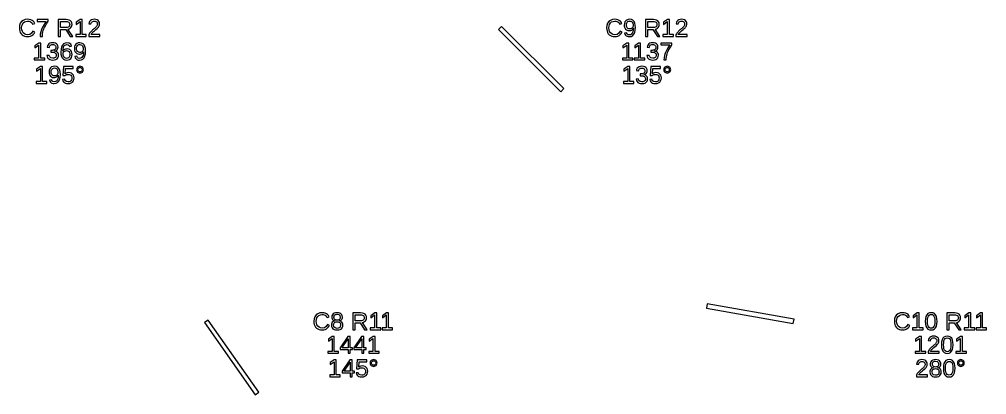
# Model space of a CAD drawing. Extents: x 195 to 2890, y 70 to 1529.
# Drawn here: x 860.3 to 1189.7, y 1075 to 1203 of the extents above; entities that cross this region are included whole.
import ezdxf

# ---------------------------------------------------------------- set-up
doc = ezdxf.new("R2010")
doc.units = 0
doc.layers.get('0').update_dxf_attribs({"linetype": 'CONTINUOUS'})

msp = doc.modelspace()

# ---------------------------------------------------------------- linework, layer by layer
for points in [[(863.632, 1197.09), (864.128, 1197.22), (864.578, 1197.44), (864.973, 1197.73), (865.305, 1198.11), (865.573, 1198.56), (864.938, 1198.88), (864.467, 1198.22), (863.864, 1197.82), (863.127, 1197.69), (862.544, 1197.76), (862.047, 1197.97), (861.636, 1198.33), (861.33, 1198.8), (861.146, 1199.37), (861.085, 1200.02), (861.144, 1200.68), (861.32, 1201.24), (861.614, 1201.7), (862.013, 1202.04), (862.507, 1202.25), (863.095, 1202.32), (863.481, 1202.29), (863.83, 1202.2), (864.143, 1202.05), (864.41, 1201.85), (864.624, 1201.59), (864.783, 1201.29), (865.52, 1201.53), (865.291, 1201.96), (864.99, 1202.31), (864.617, 1202.59), (864.174, 1202.79), (863.664, 1202.91), (863.087, 1202.95), (862.277, 1202.86), (861.593, 1202.6), (861.036, 1202.17), (860.625, 1201.59), (860.378, 1200.87), (860.296, 1200.02), (860.332, 1199.44), (860.443, 1198.91), (860.627, 1198.44), (860.882, 1198.03), (861.203, 1197.68), (861.591, 1197.41), (862.039, 1197.21), (862.539, 1197.09), (863.091, 1197.05)], [(868.161, 1197.65), (868.221, 1198.17), (868.322, 1198.67), (868.462, 1199.16), (868.643, 1199.66), (868.865, 1200.17), (869.164, 1200.74), (869.577, 1201.44), (870.106, 1202.27), (870.106, 1202.86), (866.318, 1202.86), (866.318, 1202.24), (869.398, 1202.24), (868.74, 1201.23), (868.221, 1200.3), (867.841, 1199.44), (867.583, 1198.65), (867.427, 1197.88), (867.376, 1197.13), (868.14, 1197.13)], [(874.301, 1199.51), (876.087, 1199.51), (877.576, 1197.13), (878.472, 1197.13), (876.844, 1199.6), (877.249, 1199.71), (877.592, 1199.9), (877.871, 1200.15), (878.078, 1200.46), (878.202, 1200.82), (878.244, 1201.22), (878.185, 1201.7), (878.009, 1202.1), (877.717, 1202.43), (877.316, 1202.67), (876.818, 1202.82), (876.221, 1202.86), (873.524, 1202.86), (873.524, 1197.13), (874.301, 1197.13)], [(883.086, 1197.75), (881.69, 1197.75), (881.69, 1202.86), (881.015, 1202.86), (879.66, 1201.93), (879.66, 1201.24), (880.954, 1202.16), (880.954, 1197.75), (879.493, 1197.75), (879.493, 1197.13), (883.086, 1197.13)], [(887.708, 1197.75), (884.718, 1197.75), (884.816, 1197.95), (884.949, 1198.14), (885.116, 1198.35), (885.322, 1198.56), (885.57, 1198.79), (885.861, 1199.04), (886.367, 1199.46), (886.751, 1199.8), (887.012, 1200.06), (887.197, 1200.28), (887.348, 1200.5), (887.466, 1200.72), (887.551, 1200.94), (887.602, 1201.16), (887.619, 1201.38), (887.567, 1201.84), (887.412, 1202.23), (887.153, 1202.54), (886.798, 1202.77), (886.354, 1202.9), (885.82, 1202.95), (885.326, 1202.9), (884.895, 1202.77), (884.528, 1202.54), (884.24, 1202.24), (884.046, 1201.88), (883.945, 1201.45), (884.693, 1201.38), (884.756, 1201.66), (884.875, 1201.9), (885.049, 1202.09), (885.27, 1202.23), (885.527, 1202.32), (885.82, 1202.35), (886.125, 1202.32), (886.381, 1202.23), (886.589, 1202.09), (886.743, 1201.89), (886.835, 1201.65), (886.866, 1201.35), (886.848, 1201.13), (886.795, 1200.92), (886.705, 1200.73), (886.587, 1200.55), (886.447, 1200.37), (886.284, 1200.2), (886.104, 1200.03), (885.909, 1199.86), (885.7, 1199.69), (885.484, 1199.52), (885.266, 1199.34), (885.047, 1199.15), (884.831, 1198.94), (884.621, 1198.72), (884.419, 1198.49), (884.229, 1198.23), (884.061, 1197.95), (883.912, 1197.65), (883.912, 1197.13), (887.708, 1197.13)], [(1063.63, 1197.09), (1064.13, 1197.22), (1064.58, 1197.44), (1064.97, 1197.73), (1065.3, 1198.11), (1065.57, 1198.56), (1064.94, 1198.88), (1064.47, 1198.22), (1063.86, 1197.82), (1063.13, 1197.69), (1062.54, 1197.76), (1062.05, 1197.97), (1061.64, 1198.33), (1061.33, 1198.8), (1061.15, 1199.37), (1061.08, 1200.02), (1061.14, 1200.68), (1061.32, 1201.24), (1061.61, 1201.7), (1062.01, 1202.04), (1062.51, 1202.25), (1063.09, 1202.32), (1063.48, 1202.29), (1063.83, 1202.2), (1064.14, 1202.05), (1064.41, 1201.85), (1064.62, 1201.59), (1064.78, 1201.29), (1065.52, 1201.53), (1065.29, 1201.96), (1064.99, 1202.31), (1064.62, 1202.59), (1064.17, 1202.79), (1063.66, 1202.91), (1063.09, 1202.95), (1062.28, 1202.86), (1061.59, 1202.6), (1061.04, 1202.17), (1060.62, 1201.59), (1060.38, 1200.87), (1060.3, 1200.02), (1060.33, 1199.44), (1060.44, 1198.91), (1060.63, 1198.44), (1060.88, 1198.03), (1061.2, 1197.68), (1061.59, 1197.41), (1062.04, 1197.21), (1062.54, 1197.09), (1063.09, 1197.05)], [(1068.67, 1197.14), (1069.18, 1197.4), (1069.59, 1197.84), (1069.89, 1198.45), (1070.07, 1199.21), (1070.13, 1200.11), (1070.08, 1200.98), (1069.91, 1201.69), (1069.64, 1202.24), (1069.26, 1202.64), (1068.78, 1202.87), (1068.19, 1202.95), (1067.63, 1202.89), (1067.17, 1202.72), (1066.79, 1202.44), (1066.51, 1202.05), (1066.34, 1201.58), (1066.28, 1201.02), (1066.33, 1200.48), (1066.49, 1200.01), (1066.74, 1199.62), (1067.09, 1199.32), (1067.5, 1199.15), (1067.98, 1199.09), (1068.29, 1199.11), (1068.58, 1199.19), (1068.85, 1199.31), (1069.09, 1199.47), (1069.27, 1199.67), (1069.41, 1199.9), (1069.36, 1199.23), (1069.24, 1198.67), (1069.04, 1198.23), (1068.78, 1197.9), (1068.46, 1197.71), (1068.07, 1197.64), (1067.63, 1197.72), (1067.3, 1197.96), (1067.1, 1198.36), (1066.4, 1198.25), (1066.54, 1197.86), (1066.73, 1197.56), (1066.98, 1197.33), (1067.28, 1197.18), (1067.64, 1197.08), (1068.06, 1197.05)], [(1074.3, 1199.51), (1076.09, 1199.51), (1077.58, 1197.13), (1078.47, 1197.13), (1076.84, 1199.6), (1077.25, 1199.71), (1077.59, 1199.9), (1077.87, 1200.15), (1078.08, 1200.46), (1078.2, 1200.82), (1078.24, 1201.22), (1078.19, 1201.7), (1078.01, 1202.1), (1077.72, 1202.43), (1077.32, 1202.67), (1076.82, 1202.82), (1076.22, 1202.86), (1073.52, 1202.86), (1073.52, 1197.13), (1074.3, 1197.13)], [(1083.09, 1197.75), (1081.69, 1197.75), (1081.69, 1202.86), (1081.01, 1202.86), (1079.66, 1201.93), (1079.66, 1201.24), (1080.95, 1202.16), (1080.95, 1197.75), (1079.49, 1197.75), (1079.49, 1197.13), (1083.09, 1197.13)], [(1087.71, 1197.75), (1084.72, 1197.75), (1084.82, 1197.95), (1084.95, 1198.14), (1085.12, 1198.35), (1085.32, 1198.56), (1085.57, 1198.79), (1085.86, 1199.04), (1086.37, 1199.46), (1086.75, 1199.8), (1087.01, 1200.06), (1087.2, 1200.28), (1087.35, 1200.5), (1087.47, 1200.72), (1087.55, 1200.94), (1087.6, 1201.16), (1087.62, 1201.38), (1087.57, 1201.84), (1087.41, 1202.23), (1087.15, 1202.54), (1086.8, 1202.77), (1086.35, 1202.9), (1085.82, 1202.95), (1085.33, 1202.9), (1084.9, 1202.77), (1084.53, 1202.54), (1084.24, 1202.24), (1084.05, 1201.88), (1083.94, 1201.45), (1084.69, 1201.38), (1084.76, 1201.66), (1084.87, 1201.9), (1085.05, 1202.09), (1085.27, 1202.23), (1085.53, 1202.32), (1085.82, 1202.35), (1086.12, 1202.32), (1086.38, 1202.23), (1086.59, 1202.09), (1086.74, 1201.89), (1086.84, 1201.65), (1086.87, 1201.35), (1086.85, 1201.13), (1086.79, 1200.92), (1086.71, 1200.73), (1086.59, 1200.55), (1086.45, 1200.37), (1086.28, 1200.2), (1086.1, 1200.03), (1085.91, 1199.86), (1085.7, 1199.69), (1085.48, 1199.52), (1085.27, 1199.34), (1085.05, 1199.15), (1084.83, 1198.94), (1084.62, 1198.72), (1084.42, 1198.49), (1084.23, 1198.23), (1084.06, 1197.95), (1083.91, 1197.65), (1083.91, 1197.13), (1087.71, 1197.13)], [(874.301, 1200.13), (874.301, 1202.24), (876.144, 1202.24), (876.537, 1202.21), (876.863, 1202.13), (877.123, 1201.98), (877.311, 1201.78), (877.425, 1201.52), (877.462, 1201.22), (877.425, 1200.9), (877.313, 1200.63), (877.127, 1200.41), (876.872, 1200.25), (876.555, 1200.16), (876.177, 1200.13)], [(1045.74, 1179.32), (1024.53, 1200.53), (1023.47, 1199.47), (1044.68, 1178.26)], [(1067.83, 1199.71), (1067.56, 1199.83), (1067.33, 1200.03), (1067.16, 1200.3), (1067.06, 1200.63), (1067.03, 1201.02), (1067.06, 1201.4), (1067.16, 1201.73), (1067.33, 1202), (1067.56, 1202.2), (1067.84, 1202.32), (1068.16, 1202.36), (1068.5, 1202.31), (1068.78, 1202.17), (1069.02, 1201.93), (1069.19, 1201.62), (1069.3, 1201.25), (1069.33, 1200.82), (1069.32, 1200.6), (1069.26, 1200.4), (1069.18, 1200.22), (1069.06, 1200.06), (1068.92, 1199.92), (1068.75, 1199.81), (1068.56, 1199.73), (1068.36, 1199.68), (1068.16, 1199.67)], [(1074.3, 1200.13), (1074.3, 1202.24), (1076.14, 1202.24), (1076.54, 1202.21), (1076.86, 1202.13), (1077.12, 1201.98), (1077.31, 1201.78), (1077.42, 1201.52), (1077.46, 1201.22), (1077.43, 1200.9), (1077.31, 1200.63), (1077.13, 1200.41), (1076.87, 1200.25), (1076.56, 1200.16), (1076.18, 1200.13)], [(868.958, 1189.75), (867.563, 1189.75), (867.563, 1194.86), (866.887, 1194.86), (865.532, 1193.93), (865.532, 1193.24), (866.826, 1194.16), (866.826, 1189.75), (865.366, 1189.75), (865.366, 1189.13), (868.958, 1189.13)], [(872.265, 1189.1), (872.745, 1189.24), (873.129, 1189.49), (873.409, 1189.82), (873.577, 1190.23), (873.634, 1190.71), (873.594, 1191.06), (873.474, 1191.36), (873.275, 1191.63), (873.005, 1191.83), (872.671, 1191.98), (872.275, 1192.06), (872.275, 1192.07), (872.634, 1192.18), (872.932, 1192.33), (873.168, 1192.54), (873.338, 1192.79), (873.441, 1193.09), (873.475, 1193.43), (873.422, 1193.87), (873.262, 1194.25), (872.997, 1194.55), (872.635, 1194.77), (872.188, 1194.91), (871.656, 1194.95), (871.162, 1194.91), (870.731, 1194.77), (870.364, 1194.56), (870.076, 1194.26), (869.881, 1193.89), (869.78, 1193.46), (870.517, 1193.4), (870.577, 1193.68), (870.693, 1193.91), (870.865, 1194.1), (871.085, 1194.24), (871.346, 1194.32), (871.648, 1194.35), (871.974, 1194.32), (872.242, 1194.23), (872.452, 1194.08), (872.602, 1193.88), (872.692, 1193.64), (872.722, 1193.35), (872.685, 1193.07), (872.575, 1192.83), (872.39, 1192.63), (872.139, 1192.48), (871.828, 1192.4), (871.457, 1192.37), (871.058, 1192.37), (871.058, 1191.73), (871.473, 1191.73), (871.891, 1191.7), (872.237, 1191.61), (872.513, 1191.47), (872.713, 1191.27), (872.833, 1191.03), (872.873, 1190.74), (872.838, 1190.41), (872.732, 1190.14), (872.557, 1189.93), (872.321, 1189.78), (872.031, 1189.69), (871.689, 1189.66), (871.06, 1189.77), (870.643, 1190.11), (870.44, 1190.67), (869.683, 1190.6), (869.795, 1190.13), (870, 1189.75), (870.299, 1189.44), (870.684, 1189.22), (871.147, 1189.09), (871.689, 1189.05)], [(876.953, 1189.11), (877.406, 1189.28), (877.776, 1189.57), (878.049, 1189.97), (878.213, 1190.44), (878.268, 1191.01), (878.216, 1191.53), (878.061, 1191.97), (877.802, 1192.34), (877.455, 1192.62), (877.036, 1192.78), (876.543, 1192.84), (876.243, 1192.82), (875.966, 1192.75), (875.713, 1192.64), (875.49, 1192.5), (875.302, 1192.31), (875.151, 1192.08), (875.19, 1192.76), (875.304, 1193.32), (875.495, 1193.77), (875.756, 1194.1), (876.079, 1194.29), (876.466, 1194.36), (876.894, 1194.28), (877.209, 1194.04), (877.41, 1193.66), (878.109, 1193.78), (877.778, 1194.43), (877.232, 1194.82), (876.474, 1194.95), (875.868, 1194.86), (875.362, 1194.6), (874.956, 1194.15), (874.66, 1193.54), (874.482, 1192.78), (874.423, 1191.87), (874.48, 1191.02), (874.651, 1190.32), (874.936, 1189.77), (875.328, 1189.37), (875.822, 1189.13), (876.417, 1189.05)], [(881.413, 1189.14), (881.925, 1189.4), (882.335, 1189.84), (882.635, 1190.45), (882.814, 1191.21), (882.874, 1192.11), (882.82, 1192.98), (882.655, 1193.69), (882.382, 1194.24), (882.002, 1194.64), (881.519, 1194.87), (880.933, 1194.95), (880.378, 1194.89), (879.91, 1194.72), (879.53, 1194.44), (879.249, 1194.05), (879.081, 1193.58), (879.025, 1193.02), (879.077, 1192.48), (879.231, 1192.01), (879.489, 1191.62), (879.833, 1191.32), (880.245, 1191.15), (880.726, 1191.09), (881.032, 1191.11), (881.321, 1191.19), (881.593, 1191.31), (881.83, 1191.47), (882.016, 1191.67), (882.15, 1191.9), (882.103, 1191.23), (881.982, 1190.67), (881.788, 1190.23), (881.526, 1189.9), (881.2, 1189.71), (880.811, 1189.64), (880.371, 1189.72), (880.048, 1189.96), (879.843, 1190.36), (879.143, 1190.25), (879.285, 1189.86), (879.479, 1189.56), (879.723, 1189.33), (880.022, 1189.18), (880.381, 1189.08), (880.799, 1189.05)], [(880.578, 1191.71), (880.302, 1191.83), (880.075, 1192.03), (879.905, 1192.3), (879.804, 1192.63), (879.77, 1193.02), (879.804, 1193.4), (879.905, 1193.73), (880.075, 1194), (880.303, 1194.2), (880.581, 1194.32), (880.909, 1194.36), (881.24, 1194.31), (881.524, 1194.17), (881.759, 1193.93), (881.936, 1193.62), (882.041, 1193.25), (882.077, 1192.82), (882.059, 1192.6), (882.007, 1192.4), (881.92, 1192.22), (881.803, 1192.06), (881.66, 1191.92), (881.491, 1191.81), (881.304, 1191.73), (881.107, 1191.68), (880.901, 1191.67)], [(1069.27, 1189.75), (1067.87, 1189.75), (1067.87, 1194.86), (1067.2, 1194.86), (1065.84, 1193.93), (1065.84, 1193.24), (1067.14, 1194.16), (1067.14, 1189.75), (1065.67, 1189.75), (1065.67, 1189.13), (1069.27, 1189.13)], [(1073.28, 1189.75), (1071.89, 1189.75), (1071.89, 1194.86), (1071.21, 1194.86), (1069.86, 1193.93), (1069.86, 1193.24), (1071.15, 1194.16), (1071.15, 1189.75), (1069.69, 1189.75), (1069.69, 1189.13), (1073.28, 1189.13)], [(1076.59, 1189.1), (1077.07, 1189.24), (1077.45, 1189.49), (1077.73, 1189.82), (1077.9, 1190.23), (1077.96, 1190.71), (1077.92, 1191.06), (1077.8, 1191.36), (1077.6, 1191.63), (1077.33, 1191.83), (1077, 1191.98), (1076.6, 1192.06), (1076.6, 1192.07), (1076.96, 1192.18), (1077.26, 1192.33), (1077.49, 1192.54), (1077.66, 1192.79), (1077.77, 1193.09), (1077.8, 1193.43), (1077.75, 1193.87), (1077.59, 1194.25), (1077.32, 1194.55), (1076.96, 1194.77), (1076.51, 1194.91), (1075.98, 1194.95), (1075.49, 1194.91), (1075.06, 1194.77), (1074.69, 1194.56), (1074.4, 1194.26), (1074.21, 1193.89), (1074.11, 1193.46), (1074.84, 1193.4), (1074.9, 1193.68), (1075.02, 1193.91), (1075.19, 1194.1), (1075.41, 1194.24), (1075.67, 1194.32), (1075.97, 1194.35), (1076.3, 1194.32), (1076.57, 1194.23), (1076.78, 1194.08), (1076.93, 1193.88), (1077.02, 1193.64), (1077.05, 1193.35), (1077.01, 1193.07), (1076.9, 1192.83), (1076.72, 1192.63), (1076.46, 1192.48), (1076.15, 1192.4), (1075.78, 1192.37), (1075.38, 1192.37), (1075.38, 1191.73), (1075.8, 1191.73), (1076.22, 1191.7), (1076.56, 1191.61), (1076.84, 1191.47), (1077.04, 1191.27), (1077.16, 1191.03), (1077.2, 1190.74), (1077.16, 1190.41), (1077.06, 1190.14), (1076.88, 1189.93), (1076.65, 1189.78), (1076.36, 1189.69), (1076.01, 1189.66), (1075.39, 1189.77), (1074.97, 1190.11), (1074.76, 1190.67), (1074.01, 1190.6), (1074.12, 1190.13), (1074.33, 1189.75), (1074.62, 1189.44), (1075.01, 1189.22), (1075.47, 1189.09), (1076.01, 1189.05)], [(1080.6, 1189.65), (1080.66, 1190.17), (1080.76, 1190.67), (1080.9, 1191.16), (1081.08, 1191.66), (1081.3, 1192.17), (1081.6, 1192.74), (1082.01, 1193.44), (1082.54, 1194.27), (1082.54, 1194.86), (1078.75, 1194.86), (1078.75, 1194.24), (1081.83, 1194.24), (1081.18, 1193.23), (1080.66, 1192.3), (1080.28, 1191.44), (1080.02, 1190.65), (1079.86, 1189.88), (1079.81, 1189.13), (1080.58, 1189.13)], [(876.071, 1189.69), (875.791, 1189.83), (875.552, 1190.06), (875.37, 1190.37), (875.261, 1190.73), (875.225, 1191.15), (875.26, 1191.47), (875.365, 1191.75), (875.54, 1191.97), (875.772, 1192.14), (876.048, 1192.24), (876.368, 1192.27), (876.705, 1192.24), (876.988, 1192.12), (877.218, 1191.93), (877.388, 1191.68), (877.49, 1191.36), (877.524, 1190.97), (877.49, 1190.59), (877.39, 1190.26), (877.222, 1190), (876.996, 1189.8), (876.72, 1189.68), (876.392, 1189.64)], [(869.609, 1181.75), (868.214, 1181.75), (868.214, 1186.86), (867.538, 1186.86), (866.183, 1185.93), (866.183, 1185.24), (867.477, 1186.16), (867.477, 1181.75), (866.017, 1181.75), (866.017, 1181.13), (869.609, 1181.13)], [(872.795, 1181.14), (873.307, 1181.4), (873.717, 1181.84), (874.016, 1182.45), (874.196, 1183.21), (874.256, 1184.11), (874.201, 1184.98), (874.037, 1185.69), (873.764, 1186.24), (873.384, 1186.64), (872.901, 1186.87), (872.315, 1186.95), (871.76, 1186.89), (871.292, 1186.72), (870.912, 1186.44), (870.631, 1186.05), (870.463, 1185.58), (870.407, 1185.02), (870.459, 1184.48), (870.613, 1184.01), (870.871, 1183.62), (871.214, 1183.32), (871.627, 1183.15), (872.108, 1183.09), (872.414, 1183.11), (872.703, 1183.19), (872.974, 1183.31), (873.212, 1183.47), (873.398, 1183.67), (873.532, 1183.9), (873.484, 1183.23), (873.364, 1182.67), (873.17, 1182.23), (872.908, 1181.9), (872.582, 1181.71), (872.193, 1181.64), (871.753, 1181.72), (871.43, 1181.96), (871.225, 1182.36), (870.525, 1182.25), (870.667, 1181.86), (870.861, 1181.56), (871.105, 1181.33), (871.404, 1181.18), (871.763, 1181.08), (872.181, 1181.05)], [(871.96, 1183.71), (871.684, 1183.83), (871.457, 1184.03), (871.287, 1184.3), (871.186, 1184.63), (871.152, 1185.02), (871.186, 1185.4), (871.287, 1185.73), (871.457, 1186), (871.685, 1186.2), (871.963, 1186.32), (872.291, 1186.36), (872.622, 1186.31), (872.906, 1186.17), (873.141, 1185.93), (873.318, 1185.62), (873.423, 1185.25), (873.459, 1184.82), (873.441, 1184.6), (873.389, 1184.4), (873.302, 1184.22), (873.185, 1184.06), (873.042, 1183.92), (872.873, 1183.81), (872.686, 1183.73), (872.489, 1183.68), (872.283, 1183.67)], [(877.492, 1181.11), (877.991, 1181.28), (878.396, 1181.57), (878.696, 1181.96), (878.876, 1182.44), (878.935, 1183), (878.88, 1183.5), (878.712, 1183.93), (878.433, 1184.29), (878.06, 1184.57), (877.61, 1184.73), (877.084, 1184.79), (876.638, 1184.75), (876.243, 1184.63), (875.9, 1184.42), (876.01, 1186.24), (878.602, 1186.24), (878.602, 1186.86), (875.343, 1186.86), (875.151, 1183.78), (875.868, 1183.78), (876.038, 1183.92), (876.209, 1184.02), (876.38, 1184.1), (876.556, 1184.15), (876.74, 1184.18), (876.934, 1184.19), (877.287, 1184.15), (877.589, 1184.04), (877.839, 1183.86), (878.025, 1183.61), (878.137, 1183.32), (878.175, 1182.98), (878.138, 1182.6), (878.026, 1182.27), (877.841, 1182), (877.59, 1181.81), (877.282, 1181.69), (876.917, 1181.65), (876.358, 1181.74), (875.961, 1182.03), (875.725, 1182.5), (874.985, 1182.41), (875.112, 1182.01), (875.319, 1181.67), (875.607, 1181.4), (875.97, 1181.21), (876.401, 1181.09), (876.901, 1181.05)], [(881.255, 1184.67), (881.529, 1184.78), (881.774, 1184.97), (881.965, 1185.21), (882.079, 1185.48), (882.117, 1185.79), (882.08, 1186.1), (881.966, 1186.37), (881.778, 1186.61), (881.535, 1186.8), (881.259, 1186.91), (880.95, 1186.95), (880.641, 1186.91), (880.365, 1186.8), (880.122, 1186.61), (879.933, 1186.37), (879.82, 1186.09), (879.782, 1185.79), (879.82, 1185.49), (879.935, 1185.22), (880.126, 1184.97), (880.37, 1184.78), (880.645, 1184.67), (880.95, 1184.63)], [(880.761, 1185.08), (880.591, 1185.15), (880.439, 1185.27), (880.32, 1185.43), (880.249, 1185.6), (880.226, 1185.79), (880.249, 1185.98), (880.319, 1186.15), (880.435, 1186.31), (880.585, 1186.43), (880.757, 1186.5), (880.95, 1186.52), (881.143, 1186.5), (881.314, 1186.43), (881.464, 1186.31), (881.581, 1186.16), (881.651, 1185.99), (881.674, 1185.79), (881.65, 1185.6), (881.58, 1185.42), (881.462, 1185.27), (881.311, 1185.15), (881.14, 1185.08), (880.95, 1185.06)], [(1069.61, 1181.75), (1068.21, 1181.75), (1068.21, 1186.86), (1067.54, 1186.86), (1066.18, 1185.93), (1066.18, 1185.24), (1067.48, 1186.16), (1067.48, 1181.75), (1066.02, 1181.75), (1066.02, 1181.13), (1069.61, 1181.13)], [(1072.92, 1181.1), (1073.4, 1181.24), (1073.78, 1181.49), (1074.06, 1181.82), (1074.23, 1182.23), (1074.28, 1182.71), (1074.24, 1183.06), (1074.13, 1183.36), (1073.93, 1183.63), (1073.66, 1183.83), (1073.32, 1183.98), (1072.93, 1184.06), (1072.93, 1184.07), (1073.29, 1184.18), (1073.58, 1184.33), (1073.82, 1184.54), (1073.99, 1184.79), (1074.09, 1185.09), (1074.13, 1185.43), (1074.07, 1185.87), (1073.91, 1186.25), (1073.65, 1186.55), (1073.29, 1186.77), (1072.84, 1186.91), (1072.31, 1186.95), (1071.81, 1186.91), (1071.38, 1186.77), (1071.02, 1186.56), (1070.73, 1186.26), (1070.53, 1185.89), (1070.43, 1185.46), (1071.17, 1185.4), (1071.23, 1185.68), (1071.34, 1185.91), (1071.52, 1186.1), (1071.74, 1186.24), (1072, 1186.32), (1072.3, 1186.35), (1072.63, 1186.32), (1072.89, 1186.23), (1073.1, 1186.08), (1073.25, 1185.88), (1073.34, 1185.64), (1073.37, 1185.35), (1073.34, 1185.07), (1073.23, 1184.83), (1073.04, 1184.63), (1072.79, 1184.48), (1072.48, 1184.4), (1072.11, 1184.37), (1071.71, 1184.37), (1071.71, 1183.73), (1072.12, 1183.73), (1072.54, 1183.7), (1072.89, 1183.61), (1073.16, 1183.47), (1073.36, 1183.27), (1073.48, 1183.03), (1073.52, 1182.74), (1073.49, 1182.41), (1073.38, 1182.14), (1073.21, 1181.93), (1072.97, 1181.78), (1072.68, 1181.69), (1072.34, 1181.66), (1071.71, 1181.77), (1071.29, 1182.11), (1071.09, 1182.67), (1070.33, 1182.6), (1070.45, 1182.13), (1070.65, 1181.75), (1070.95, 1181.44), (1071.34, 1181.22), (1071.8, 1181.09), (1072.34, 1181.05)], [(1077.49, 1181.11), (1077.99, 1181.28), (1078.4, 1181.57), (1078.7, 1181.96), (1078.88, 1182.44), (1078.94, 1183), (1078.88, 1183.5), (1078.71, 1183.93), (1078.43, 1184.29), (1078.06, 1184.57), (1077.61, 1184.73), (1077.08, 1184.79), (1076.64, 1184.75), (1076.24, 1184.63), (1075.9, 1184.42), (1076.01, 1186.24), (1078.6, 1186.24), (1078.6, 1186.86), (1075.34, 1186.86), (1075.15, 1183.78), (1075.87, 1183.78), (1076.04, 1183.92), (1076.21, 1184.02), (1076.38, 1184.1), (1076.56, 1184.15), (1076.74, 1184.18), (1076.93, 1184.19), (1077.29, 1184.15), (1077.59, 1184.04), (1077.84, 1183.86), (1078.03, 1183.61), (1078.14, 1183.32), (1078.17, 1182.98), (1078.14, 1182.6), (1078.03, 1182.27), (1077.84, 1182), (1077.59, 1181.81), (1077.28, 1181.69), (1076.92, 1181.65), (1076.36, 1181.74), (1075.96, 1182.03), (1075.73, 1182.5), (1074.98, 1182.41), (1075.11, 1182.01), (1075.32, 1181.67), (1075.61, 1181.4), (1075.97, 1181.21), (1076.4, 1181.09), (1076.9, 1181.05)], [(1081.25, 1184.67), (1081.53, 1184.78), (1081.77, 1184.97), (1081.96, 1185.21), (1082.08, 1185.48), (1082.12, 1185.79), (1082.08, 1186.1), (1081.97, 1186.37), (1081.78, 1186.61), (1081.53, 1186.8), (1081.26, 1186.91), (1080.95, 1186.95), (1080.64, 1186.91), (1080.36, 1186.8), (1080.12, 1186.61), (1079.93, 1186.37), (1079.82, 1186.09), (1079.78, 1185.79), (1079.82, 1185.49), (1079.93, 1185.22), (1080.13, 1184.97), (1080.37, 1184.78), (1080.64, 1184.67), (1080.95, 1184.63)], [(1080.76, 1185.08), (1080.59, 1185.15), (1080.44, 1185.27), (1080.32, 1185.43), (1080.25, 1185.6), (1080.23, 1185.79), (1080.25, 1185.98), (1080.32, 1186.15), (1080.44, 1186.31), (1080.59, 1186.43), (1080.76, 1186.5), (1080.95, 1186.52), (1081.14, 1186.5), (1081.31, 1186.43), (1081.46, 1186.31), (1081.58, 1186.16), (1081.65, 1185.99), (1081.67, 1185.79), (1081.65, 1185.6), (1081.58, 1185.42), (1081.46, 1185.27), (1081.31, 1185.15), (1081.14, 1185.08), (1080.95, 1185.06)], [(1124.13, 1100.74), (1094.59, 1105.95), (1094.33, 1104.47), (1123.87, 1099.26)], [(941.822, 1075.86), (924.614, 1100.43), (923.386, 1099.57), (940.593, 1075)], [(963.941, 1097.09), (964.437, 1097.22), (964.887, 1097.44), (965.283, 1097.73), (965.614, 1098.11), (965.882, 1098.56), (965.247, 1098.88), (964.777, 1098.22), (964.173, 1097.82), (963.437, 1097.69), (962.853, 1097.76), (962.356, 1097.97), (961.945, 1098.33), (961.639, 1098.8), (961.455, 1099.37), (961.394, 1100.02), (961.453, 1100.68), (961.629, 1101.24), (961.923, 1101.7), (962.323, 1102.04), (962.816, 1102.25), (963.404, 1102.32), (963.79, 1102.29), (964.139, 1102.2), (964.452, 1102.05), (964.719, 1101.85), (964.933, 1101.59), (965.093, 1101.29), (965.829, 1101.53), (965.6, 1101.96), (965.299, 1102.31), (964.926, 1102.59), (964.483, 1102.79), (963.973, 1102.91), (963.396, 1102.95), (962.586, 1102.86), (961.902, 1102.6), (961.345, 1102.17), (960.934, 1101.59), (960.687, 1100.87), (960.605, 1100.02), (960.642, 1099.44), (960.752, 1098.91), (960.936, 1098.44), (961.191, 1098.03), (961.512, 1097.68), (961.901, 1097.41), (962.349, 1097.21), (962.848, 1097.09), (963.4, 1097.05)], [(969.099, 1097.1), (969.582, 1097.25), (969.967, 1097.49), (970.248, 1097.83), (970.416, 1098.24), (970.472, 1098.73), (970.438, 1099.09), (970.336, 1099.4), (970.167, 1099.67), (969.936, 1099.89), (969.651, 1100.05), (969.312, 1100.14), (969.312, 1100.15), (969.605, 1100.25), (969.853, 1100.4), (970.057, 1100.61), (970.208, 1100.87), (970.299, 1101.16), (970.33, 1101.47), (970.275, 1101.89), (970.112, 1102.25), (969.839, 1102.55), (969.473, 1102.77), (969.027, 1102.91), (968.503, 1102.95), (967.989, 1102.9), (967.551, 1102.77), (967.186, 1102.54), (966.914, 1102.24), (966.751, 1101.89), (966.696, 1101.48), (966.726, 1101.17), (966.816, 1100.88), (966.967, 1100.62), (967.169, 1100.41), (967.415, 1100.25), (967.705, 1100.15), (967.705, 1100.13), (967.391, 1100.04), (967.117, 1099.89), (966.883, 1099.67), (966.705, 1099.39), (966.598, 1099.08), (966.562, 1098.72), (966.619, 1098.23), (966.792, 1097.82), (967.081, 1097.49), (967.471, 1097.24), (967.95, 1097.1), (968.519, 1097.05)], [(968.197, 1100.45), (967.935, 1100.54), (967.723, 1100.68), (967.569, 1100.88), (967.476, 1101.13), (967.445, 1101.43), (967.475, 1101.73), (967.565, 1101.97), (967.715, 1102.16), (967.923, 1102.3), (968.186, 1102.38), (968.503, 1102.4), (969.095, 1102.3), (969.45, 1101.97), (969.569, 1101.43), (969.539, 1101.11), (969.448, 1100.85), (969.298, 1100.66), (969.09, 1100.53), (968.828, 1100.45), (968.511, 1100.42)], [(974.61, 1099.51), (976.396, 1099.51), (977.886, 1097.13), (978.781, 1097.13), (977.153, 1099.6), (977.559, 1099.71), (977.901, 1099.9), (978.181, 1100.15), (978.387, 1100.46), (978.512, 1100.82), (978.553, 1101.22), (978.494, 1101.7), (978.319, 1102.1), (978.026, 1102.43), (977.626, 1102.67), (977.127, 1102.82), (976.531, 1102.86), (973.833, 1102.86), (973.833, 1097.13), (974.61, 1097.13)], [(974.61, 1100.13), (974.61, 1102.24), (976.453, 1102.24), (976.846, 1102.21), (977.172, 1102.13), (977.432, 1101.98), (977.621, 1101.78), (977.734, 1101.52), (977.772, 1101.22), (977.734, 1100.9), (977.622, 1100.63), (977.436, 1100.41), (977.181, 1100.25), (976.865, 1100.16), (976.486, 1100.13)], [(983.395, 1097.75), (982, 1097.75), (982, 1102.86), (981.324, 1102.86), (979.969, 1101.93), (979.969, 1101.24), (981.263, 1102.16), (981.263, 1097.75), (979.802, 1097.75), (979.802, 1097.13), (983.395, 1097.13)], [(987.411, 1097.75), (986.016, 1097.75), (986.016, 1102.86), (985.34, 1102.86), (983.985, 1101.93), (983.985, 1101.24), (985.279, 1102.16), (985.279, 1097.75), (983.818, 1097.75), (983.818, 1097.13), (987.411, 1097.13)], [(1161.62, 1097.09), (1162.12, 1097.22), (1162.57, 1097.44), (1162.97, 1097.73), (1163.3, 1098.11), (1163.56, 1098.56), (1162.93, 1098.88), (1162.46, 1098.22), (1161.86, 1097.82), (1161.12, 1097.69), (1160.54, 1097.76), (1160.04, 1097.97), (1159.63, 1098.33), (1159.32, 1098.8), (1159.14, 1099.37), (1159.08, 1100.02), (1159.14, 1100.68), (1159.31, 1101.24), (1159.61, 1101.7), (1160.01, 1102.04), (1160.5, 1102.25), (1161.09, 1102.32), (1161.47, 1102.29), (1161.82, 1102.2), (1162.13, 1102.05), (1162.4, 1101.85), (1162.62, 1101.59), (1162.78, 1101.29), (1163.51, 1101.53), (1163.28, 1101.96), (1162.98, 1102.31), (1162.61, 1102.59), (1162.17, 1102.79), (1161.66, 1102.91), (1161.08, 1102.95), (1160.27, 1102.86), (1159.58, 1102.6), (1159.03, 1102.17), (1158.62, 1101.59), (1158.37, 1100.87), (1158.29, 1100.02), (1158.32, 1099.44), (1158.43, 1098.91), (1158.62, 1098.44), (1158.87, 1098.03), (1159.2, 1097.68), (1159.58, 1097.41), (1160.03, 1097.21), (1160.53, 1097.09), (1161.08, 1097.05)], [(1168.11, 1097.75), (1166.71, 1097.75), (1166.71, 1102.86), (1166.04, 1102.86), (1164.68, 1101.93), (1164.68, 1101.24), (1165.98, 1102.16), (1165.98, 1097.75), (1164.52, 1097.75), (1164.52, 1097.13), (1168.11, 1097.13)], [(1171.43, 1097.13), (1171.93, 1097.39), (1172.32, 1097.81), (1172.6, 1098.39), (1172.77, 1099.12), (1172.83, 1100), (1172.77, 1100.89), (1172.61, 1101.63), (1172.34, 1102.21), (1171.96, 1102.62), (1171.46, 1102.87), (1170.85, 1102.95), (1170.22, 1102.87), (1169.71, 1102.62), (1169.32, 1102.21), (1169.06, 1101.64), (1168.9, 1100.9), (1168.84, 1100), (1168.9, 1099.11), (1169.06, 1098.38), (1169.34, 1097.8), (1169.72, 1097.38), (1170.22, 1097.13), (1170.82, 1097.05)], [(1170.44, 1097.71), (1170.12, 1097.9), (1169.88, 1098.21), (1169.72, 1098.66), (1169.62, 1099.26), (1169.58, 1100), (1169.62, 1100.76), (1169.71, 1101.36), (1169.88, 1101.81), (1170.12, 1102.11), (1170.44, 1102.29), (1170.85, 1102.36), (1171.25, 1102.29), (1171.56, 1102.11), (1171.79, 1101.8), (1171.95, 1101.35), (1172.05, 1100.75), (1172.08, 1100), (1172.05, 1099.27), (1171.95, 1098.68), (1171.78, 1098.23), (1171.54, 1097.91), (1171.23, 1097.71), (1170.83, 1097.65)], [(1176.93, 1099.51), (1178.71, 1099.51), (1180.2, 1097.13), (1181.1, 1097.13), (1179.47, 1099.6), (1179.88, 1099.71), (1180.22, 1099.9), (1180.5, 1100.15), (1180.7, 1100.46), (1180.83, 1100.82), (1180.87, 1101.22), (1180.81, 1101.7), (1180.64, 1102.1), (1180.34, 1102.43), (1179.94, 1102.67), (1179.44, 1102.82), (1178.85, 1102.86), (1176.15, 1102.86), (1176.15, 1097.13), (1176.93, 1097.13)], [(1176.93, 1100.13), (1176.93, 1102.24), (1178.77, 1102.24), (1179.16, 1102.21), (1179.49, 1102.13), (1179.75, 1101.98), (1179.94, 1101.78), (1180.05, 1101.52), (1180.09, 1101.22), (1180.05, 1100.9), (1179.94, 1100.63), (1179.75, 1100.41), (1179.5, 1100.25), (1179.18, 1100.16), (1178.8, 1100.13)], [(1185.71, 1097.75), (1184.32, 1097.75), (1184.32, 1102.86), (1183.64, 1102.86), (1182.29, 1101.93), (1182.29, 1101.24), (1183.58, 1102.16), (1183.58, 1097.75), (1182.12, 1097.75), (1182.12, 1097.13), (1185.71, 1097.13)], [(1189.73, 1097.75), (1188.33, 1097.75), (1188.33, 1102.86), (1187.66, 1102.86), (1186.3, 1101.93), (1186.3, 1101.24), (1187.6, 1102.16), (1187.6, 1097.75), (1186.14, 1097.75), (1186.14, 1097.13), (1189.73, 1097.13)], [(967.856, 1097.73), (967.453, 1098.13), (967.319, 1098.78), (967.353, 1099.1), (967.458, 1099.36), (967.632, 1099.58), (967.868, 1099.74), (968.158, 1099.84), (968.503, 1099.87), (968.857, 1099.84), (969.154, 1099.75), (969.394, 1099.6), (969.57, 1099.39), (969.676, 1099.13), (969.711, 1098.8), (969.678, 1098.42), (969.581, 1098.12), (969.418, 1097.89), (969.189, 1097.73), (968.892, 1097.63), (968.527, 1097.6)], [(968.958, 1089.76), (967.563, 1089.76), (967.563, 1094.87), (966.887, 1094.87), (965.532, 1093.93), (965.532, 1093.24), (966.826, 1094.17), (966.826, 1089.76), (965.366, 1089.76), (965.366, 1089.13), (968.958, 1089.13)], [(972.95, 1090.43), (973.756, 1090.43), (973.756, 1091.01), (972.95, 1091.01), (972.95, 1094.87), (972.181, 1094.87), (969.557, 1091), (969.557, 1090.43), (972.258, 1090.43), (972.258, 1089.13), (972.95, 1089.13)], [(970.232, 1091.01), (970.297, 1091.09), (970.517, 1091.39), (971.986, 1093.56), (972.027, 1093.62), (972.08, 1093.71), (972.144, 1093.82), (972.204, 1093.93), (972.242, 1094.01), (972.258, 1094.04), (972.258, 1091.01)], [(977.585, 1090.43), (978.39, 1090.43), (978.39, 1091.01), (977.585, 1091.01), (977.585, 1094.87), (976.816, 1094.87), (974.191, 1091), (974.191, 1090.43), (976.893, 1090.43), (976.893, 1089.13), (977.585, 1089.13)], [(974.867, 1091.01), (974.932, 1091.09), (975.151, 1091.39), (976.62, 1093.56), (976.661, 1093.62), (976.714, 1093.71), (976.779, 1093.82), (976.839, 1093.93), (976.877, 1094.01), (976.893, 1094.04), (976.893, 1091.01)], [(982.862, 1089.76), (981.466, 1089.76), (981.466, 1094.87), (980.791, 1094.87), (979.436, 1093.93), (979.436, 1093.24), (980.73, 1094.17), (980.73, 1089.76), (979.269, 1089.76), (979.269, 1089.13), (982.862, 1089.13)], [(1168.96, 1089.75), (1167.56, 1089.75), (1167.56, 1094.86), (1166.89, 1094.86), (1165.53, 1093.93), (1165.53, 1093.24), (1166.83, 1094.16), (1166.83, 1089.75), (1165.37, 1089.75), (1165.37, 1089.13), (1168.96, 1089.13)], [(1173.58, 1089.75), (1170.59, 1089.75), (1170.69, 1089.95), (1170.82, 1090.14), (1170.99, 1090.35), (1171.19, 1090.56), (1171.44, 1090.79), (1171.73, 1091.04), (1172.24, 1091.46), (1172.62, 1091.8), (1172.88, 1092.06), (1173.07, 1092.28), (1173.22, 1092.5), (1173.34, 1092.72), (1173.42, 1092.94), (1173.47, 1093.16), (1173.49, 1093.38), (1173.44, 1093.84), (1173.28, 1094.23), (1173.03, 1094.54), (1172.67, 1094.77), (1172.23, 1094.9), (1171.69, 1094.95), (1171.2, 1094.9), (1170.77, 1094.77), (1170.4, 1094.54), (1170.11, 1094.24), (1169.92, 1093.88), (1169.82, 1093.45), (1170.57, 1093.38), (1170.63, 1093.66), (1170.75, 1093.9), (1170.92, 1094.09), (1171.14, 1094.23), (1171.4, 1094.32), (1171.69, 1094.35), (1172, 1094.32), (1172.25, 1094.23), (1172.46, 1094.09), (1172.62, 1093.89), (1172.71, 1093.65), (1172.74, 1093.35), (1172.72, 1093.13), (1172.67, 1092.92), (1172.58, 1092.73), (1172.46, 1092.55), (1172.32, 1092.37), (1172.16, 1092.2), (1171.98, 1092.03), (1171.78, 1091.86), (1171.57, 1091.69), (1171.36, 1091.52), (1171.14, 1091.34), (1170.92, 1091.15), (1170.7, 1090.94), (1170.49, 1090.72), (1170.29, 1090.49), (1170.1, 1090.23), (1169.93, 1089.95), (1169.78, 1089.65), (1169.78, 1089.13), (1173.58, 1089.13)], [(1176.91, 1089.13), (1177.41, 1089.39), (1177.8, 1089.81), (1178.08, 1090.39), (1178.25, 1091.12), (1178.31, 1092), (1178.26, 1092.89), (1178.09, 1093.63), (1177.83, 1094.21), (1177.45, 1094.62), (1176.95, 1094.87), (1176.33, 1094.95), (1175.7, 1094.87), (1175.19, 1094.62), (1174.81, 1094.21), (1174.54, 1093.64), (1174.38, 1092.9), (1174.33, 1092), (1174.38, 1091.11), (1174.55, 1090.38), (1174.82, 1089.8), (1175.21, 1089.38), (1175.7, 1089.13), (1176.31, 1089.05)], [(1175.92, 1089.71), (1175.6, 1089.9), (1175.37, 1090.21), (1175.2, 1090.66), (1175.1, 1091.26), (1175.07, 1092), (1175.1, 1092.76), (1175.2, 1093.36), (1175.36, 1093.81), (1175.6, 1094.11), (1175.92, 1094.29), (1176.33, 1094.36), (1176.73, 1094.29), (1177.04, 1094.11), (1177.28, 1093.8), (1177.44, 1093.35), (1177.53, 1092.75), (1177.56, 1092), (1177.53, 1091.27), (1177.43, 1090.68), (1177.26, 1090.23), (1177.02, 1089.91), (1176.71, 1089.71), (1176.32, 1089.65)], [(1182.86, 1089.75), (1181.47, 1089.75), (1181.47, 1094.86), (1180.79, 1094.86), (1179.44, 1093.93), (1179.44, 1093.24), (1180.73, 1094.16), (1180.73, 1089.75), (1179.27, 1089.75), (1179.27, 1089.13), (1182.86, 1089.13)], [(969.609, 1081.75), (968.214, 1081.75), (968.214, 1086.86), (967.538, 1086.86), (966.183, 1085.93), (966.183, 1085.24), (967.477, 1086.16), (967.477, 1081.75), (966.017, 1081.75), (966.017, 1081.13), (969.609, 1081.13)], [(973.601, 1082.43), (974.407, 1082.43), (974.407, 1083.01), (973.601, 1083.01), (973.601, 1086.86), (972.832, 1086.86), (970.208, 1083), (970.208, 1082.43), (972.909, 1082.43), (972.909, 1081.13), (973.601, 1081.13)], [(970.883, 1083.01), (970.948, 1083.09), (971.168, 1083.39), (972.637, 1085.55), (972.678, 1085.62), (972.731, 1085.71), (972.795, 1085.82), (972.855, 1085.93), (972.893, 1086), (972.909, 1086.04), (972.909, 1083.01)], [(977.492, 1081.11), (977.991, 1081.28), (978.396, 1081.57), (978.696, 1081.96), (978.876, 1082.44), (978.935, 1083), (978.88, 1083.5), (978.712, 1083.93), (978.433, 1084.29), (978.06, 1084.57), (977.61, 1084.73), (977.084, 1084.79), (976.638, 1084.75), (976.243, 1084.63), (975.9, 1084.42), (976.01, 1086.24), (978.602, 1086.24), (978.602, 1086.86), (975.343, 1086.86), (975.151, 1083.78), (975.868, 1083.78), (976.038, 1083.92), (976.209, 1084.02), (976.38, 1084.1), (976.556, 1084.15), (976.74, 1084.18), (976.934, 1084.19), (977.287, 1084.15), (977.589, 1084.04), (977.839, 1083.86), (978.025, 1083.61), (978.137, 1083.32), (978.175, 1082.98), (978.138, 1082.6), (978.026, 1082.27), (977.841, 1082), (977.59, 1081.81), (977.282, 1081.69), (976.917, 1081.65), (976.358, 1081.74), (975.961, 1082.03), (975.725, 1082.5), (974.985, 1082.41), (975.112, 1082.01), (975.319, 1081.67), (975.607, 1081.4), (975.97, 1081.21), (976.401, 1081.09), (976.901, 1081.05)], [(981.255, 1084.67), (981.529, 1084.78), (981.774, 1084.97), (981.965, 1085.21), (982.079, 1085.48), (982.117, 1085.79), (982.08, 1086.1), (981.966, 1086.37), (981.778, 1086.61), (981.535, 1086.8), (981.259, 1086.91), (980.95, 1086.95), (980.641, 1086.91), (980.365, 1086.8), (980.122, 1086.61), (979.933, 1086.37), (979.82, 1086.09), (979.782, 1085.79), (979.82, 1085.49), (979.935, 1085.22), (980.126, 1084.97), (980.37, 1084.78), (980.645, 1084.67), (980.95, 1084.63)], [(980.761, 1085.08), (980.591, 1085.15), (980.439, 1085.27), (980.32, 1085.43), (980.249, 1085.6), (980.226, 1085.79), (980.249, 1085.98), (980.319, 1086.15), (980.435, 1086.31), (980.585, 1086.43), (980.757, 1086.5), (980.95, 1086.52), (981.143, 1086.5), (981.314, 1086.43), (981.464, 1086.31), (981.581, 1086.16), (981.651, 1085.99), (981.674, 1085.79), (981.65, 1085.6), (981.58, 1085.42), (981.462, 1085.27), (981.311, 1085.15), (981.14, 1085.08), (980.95, 1085.06)], [(1169.6, 1081.75), (1166.61, 1081.75), (1166.71, 1081.95), (1166.84, 1082.14), (1167.01, 1082.35), (1167.21, 1082.56), (1167.46, 1082.79), (1167.75, 1083.04), (1168.26, 1083.46), (1168.64, 1083.8), (1168.9, 1084.06), (1169.09, 1084.28), (1169.24, 1084.5), (1169.36, 1084.72), (1169.44, 1084.94), (1169.49, 1085.16), (1169.51, 1085.38), (1169.46, 1085.84), (1169.3, 1086.23), (1169.04, 1086.54), (1168.69, 1086.77), (1168.24, 1086.9), (1167.71, 1086.95), (1167.21, 1086.9), (1166.78, 1086.77), (1166.42, 1086.54), (1166.13, 1086.24), (1165.93, 1085.88), (1165.83, 1085.45), (1166.58, 1085.38), (1166.65, 1085.66), (1166.76, 1085.9), (1166.94, 1086.09), (1167.16, 1086.23), (1167.42, 1086.32), (1167.71, 1086.35), (1168.01, 1086.32), (1168.27, 1086.23), (1168.48, 1086.09), (1168.63, 1085.89), (1168.72, 1085.65), (1168.75, 1085.35), (1168.74, 1085.13), (1168.68, 1084.92), (1168.59, 1084.73), (1168.48, 1084.55), (1168.34, 1084.37), (1168.17, 1084.2), (1167.99, 1084.03), (1167.8, 1083.86), (1167.59, 1083.69), (1167.37, 1083.52), (1167.16, 1083.34), (1166.94, 1083.15), (1166.72, 1082.94), (1166.51, 1082.72), (1166.31, 1082.49), (1166.12, 1082.23), (1165.95, 1081.95), (1165.8, 1081.65), (1165.8, 1081.13), (1169.6, 1081.13)], [(1172.92, 1081.1), (1173.4, 1081.25), (1173.78, 1081.49), (1174.06, 1081.83), (1174.23, 1082.24), (1174.29, 1082.73), (1174.25, 1083.09), (1174.15, 1083.4), (1173.98, 1083.67), (1173.75, 1083.89), (1173.47, 1084.05), (1173.13, 1084.14), (1173.13, 1084.15), (1173.42, 1084.25), (1173.67, 1084.4), (1173.87, 1084.61), (1174.03, 1084.87), (1174.12, 1085.16), (1174.15, 1085.47), (1174.09, 1085.89), (1173.93, 1086.25), (1173.66, 1086.55), (1173.29, 1086.77), (1172.84, 1086.91), (1172.32, 1086.95), (1171.81, 1086.9), (1171.37, 1086.77), (1171, 1086.54), (1170.73, 1086.24), (1170.57, 1085.89), (1170.51, 1085.48), (1170.54, 1085.17), (1170.63, 1084.88), (1170.78, 1084.62), (1170.99, 1084.41), (1171.23, 1084.25), (1171.52, 1084.15), (1171.52, 1084.13), (1171.21, 1084.04), (1170.93, 1083.89), (1170.7, 1083.67), (1170.52, 1083.39), (1170.41, 1083.08), (1170.38, 1082.72), (1170.44, 1082.23), (1170.61, 1081.82), (1170.9, 1081.49), (1171.29, 1081.24), (1171.77, 1081.1), (1172.34, 1081.05)], [(1171.67, 1081.73), (1171.27, 1082.13), (1171.14, 1082.78), (1171.17, 1083.1), (1171.27, 1083.36), (1171.45, 1083.58), (1171.68, 1083.74), (1171.97, 1083.84), (1172.32, 1083.87), (1172.67, 1083.84), (1172.97, 1083.75), (1173.21, 1083.6), (1173.39, 1083.39), (1173.49, 1083.13), (1173.53, 1082.8), (1173.5, 1082.42), (1173.4, 1082.12), (1173.23, 1081.89), (1173.01, 1081.73), (1172.71, 1081.63), (1172.34, 1081.6)], [(1172.01, 1084.45), (1171.75, 1084.54), (1171.54, 1084.68), (1171.39, 1084.88), (1171.29, 1085.13), (1171.26, 1085.43), (1171.29, 1085.73), (1171.38, 1085.97), (1171.53, 1086.16), (1171.74, 1086.3), (1172, 1086.38), (1172.32, 1086.4), (1172.91, 1086.3), (1173.27, 1085.97), (1173.39, 1085.43), (1173.36, 1085.11), (1173.27, 1084.85), (1173.11, 1084.66), (1172.91, 1084.53), (1172.64, 1084.45), (1172.33, 1084.42)], [(1177.56, 1081.13), (1178.06, 1081.39), (1178.45, 1081.81), (1178.73, 1082.39), (1178.9, 1083.12), (1178.96, 1084), (1178.91, 1084.89), (1178.75, 1085.63), (1178.48, 1086.21), (1178.1, 1086.62), (1177.6, 1086.87), (1176.98, 1086.95), (1176.35, 1086.87), (1175.84, 1086.62), (1175.46, 1086.21), (1175.19, 1085.64), (1175.03, 1084.9), (1174.98, 1084), (1175.03, 1083.11), (1175.2, 1082.38), (1175.47, 1081.8), (1175.86, 1081.38), (1176.35, 1081.13), (1176.96, 1081.05)], [(1176.57, 1081.71), (1176.25, 1081.9), (1176.02, 1082.21), (1175.85, 1082.66), (1175.75, 1083.26), (1175.72, 1084), (1175.75, 1084.76), (1175.85, 1085.36), (1176.01, 1085.81), (1176.25, 1086.11), (1176.57, 1086.29), (1176.98, 1086.36), (1177.38, 1086.29), (1177.7, 1086.11), (1177.93, 1085.8), (1178.09, 1085.35), (1178.18, 1084.75), (1178.22, 1084), (1178.18, 1083.27), (1178.08, 1082.68), (1177.91, 1082.23), (1177.68, 1081.91), (1177.36, 1081.71), (1176.97, 1081.65)], [(1181.25, 1084.67), (1181.53, 1084.78), (1181.77, 1084.97), (1181.96, 1085.21), (1182.08, 1085.48), (1182.12, 1085.79), (1182.08, 1086.1), (1181.97, 1086.37), (1181.78, 1086.61), (1181.53, 1086.8), (1181.26, 1086.91), (1180.95, 1086.95), (1180.64, 1086.91), (1180.36, 1086.8), (1180.12, 1086.61), (1179.93, 1086.37), (1179.82, 1086.09), (1179.78, 1085.79), (1179.82, 1085.49), (1179.93, 1085.22), (1180.13, 1084.97), (1180.37, 1084.78), (1180.64, 1084.67), (1180.95, 1084.63)], [(1180.76, 1085.08), (1180.59, 1085.15), (1180.44, 1085.27), (1180.32, 1085.43), (1180.25, 1085.6), (1180.23, 1085.79), (1180.25, 1085.98), (1180.32, 1086.15), (1180.44, 1086.31), (1180.59, 1086.43), (1180.76, 1086.5), (1180.95, 1086.52), (1181.14, 1086.5), (1181.31, 1086.43), (1181.46, 1086.31), (1181.58, 1086.16), (1181.65, 1085.99), (1181.67, 1085.79), (1181.65, 1085.6), (1181.58, 1085.42), (1181.46, 1085.27), (1181.31, 1085.15), (1181.14, 1085.08), (1180.95, 1085.06)]]:
    msp.add_lwpolyline(points, close=True)

doc.saveas('drawing.dxf')
